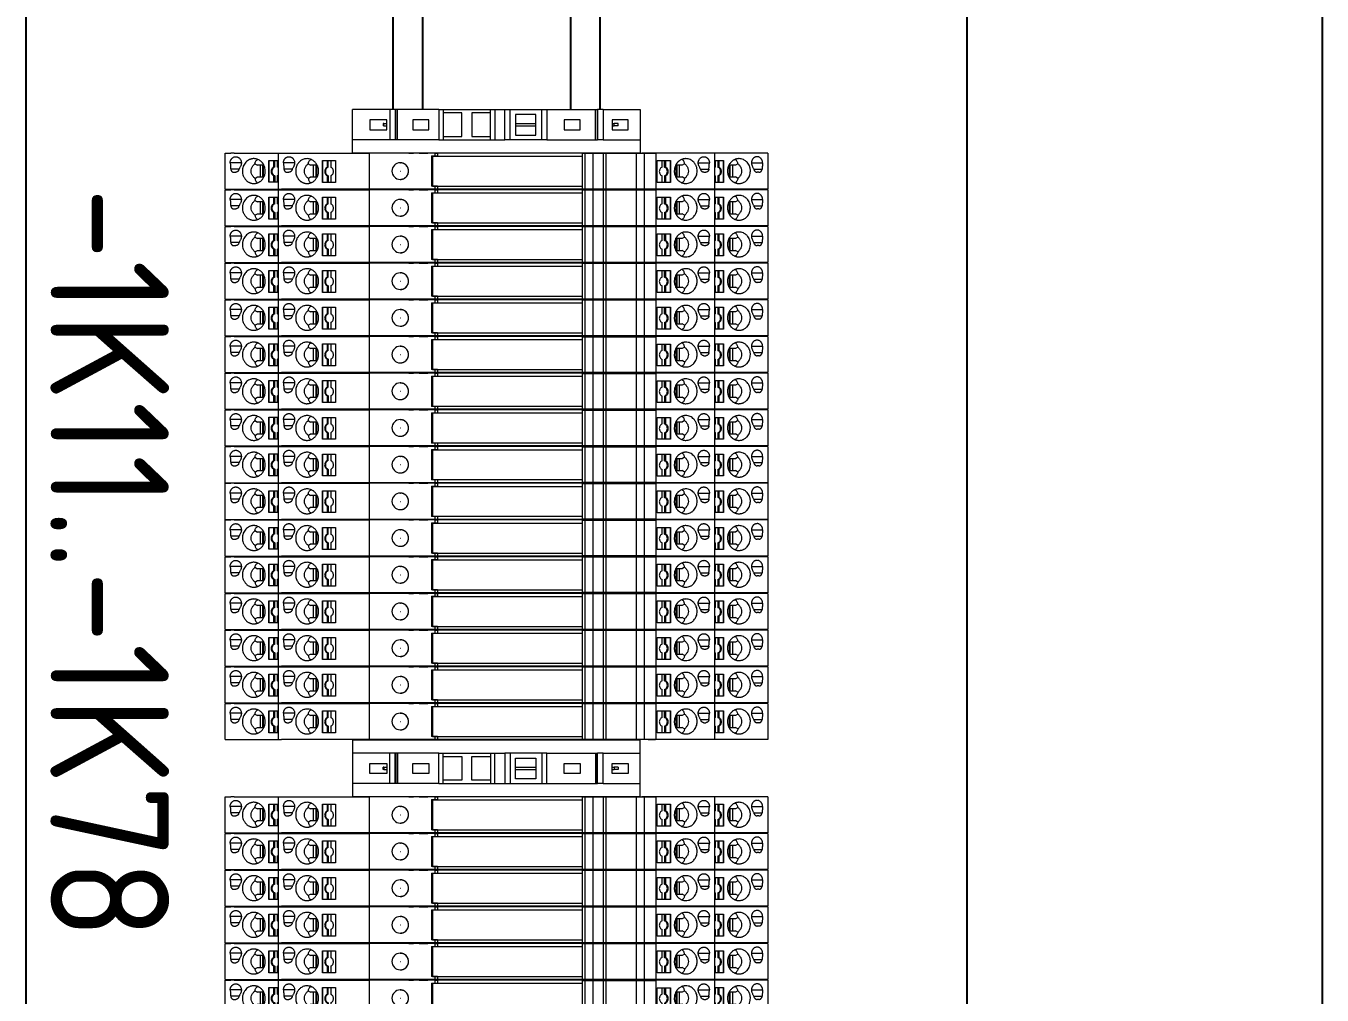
# Model space of a CAD drawing. Header units: millimetres. Extents: x 42356 to 50646, y 31507 to 39566.
# Drawn here: x 47933 to 48152, y 37216.3 to 37380 of the extents above; entities that cross this region are included whole.
import ezdxf
from ezdxf.enums import TextEntityAlignment as Align

# ---------------------------------------------------------------- set-up
doc = ezdxf.new("R2010")
doc.units = ezdxf.units.MM
doc.set_wipeout_variables(frame=1)
doc.layers.add('000-PI-Oprema', color=30, linetype='Continuous', lineweight=5)
doc.layers.add('SI-ORMAR-Oprema', color=30, linetype='Continuous', lineweight=5)
for name, color, linetype in [('000-PI-ORMAR', 2, 'Continuous'), ('000-PI_TEXT', 7, 'Continuous'), ('002-PI-Kabelska kanalica', 150, 'Continuous'), ('004-PI-DIN Šina', 3, 'Continuous')]:
    doc.layers.add(name, color=color, linetype=linetype)
doc.styles.add('PI0', font='isocpeur.ttf', dxfattribs={"width": 0.9})

# ---------------------------------------------------------------- blocks, each defined once
blk = doc.blocks.new('2000x800_montazna ploca')
at = {"layer": '000-PI-ORMAR'}
blk.add_line((-3634.67, 1646.19), (-3634.67, -243.81), dxfattribs=at)
blk = doc.blocks.new('*U134')
at = {"layer": '004-PI-DIN Šina'}
blk.add_lwpolyline([(650, -17.5), (650, 17.5), (0, 17.5), (0, -17.5)], close=True, dxfattribs=at)
for points in [[(0, 12.5), (650, 12.5)], [(0, -12.5), (650, -12.5)]]:
    blk.add_lwpolyline(points, dxfattribs=at)
blk = doc.blocks.new('*U133')
at = {"layer": '002-PI-Kabelska kanalica'}
for p, q in [((-20, -100), (-20, 552)), ((40, -100), (40, 552))]:
    blk.add_line(p, q, dxfattribs=at)
blk = doc.blocks.new('*U106')
blk.add_wipeout([(-24.3, -7.35), (24.3, -7.35), (24.3, 0), (-24.3, 0)])
at = {"layer": 'SI-ORMAR-Oprema'}
for p, q in [((-18.03, 0), (-24.3, 0)), ((-18.03, 0), (-18.03, -5.15)), ((-17.1, 0), (-18.03, 0)), ((-17.1, 0), (-17.1, -5.15)), ((-17, 0), (-17.1, 0)), ((-17, -5.15), (-17, 0)), ((-16.74, 0), (-17, 0)), ((-16.74, -5.15), (-16.74, 0)), ((-9.72, 0), (-16.74, 0)), ((-9.72, 0), (-9, 0)), ((-9.72, 0), (-9.72, -5.15)), ((-9, 0), (-9, -0.57)), ((-9, 0), (-1, 0)), ((-1, 0), (-0.28, 0)), ((-1, -0.57), (-1, 0)), ((-0.28, 0), (1.39, 0)), ((-0.28, 0), (-0.28, -5.15)), ((1.39, 0), (2.32, 0)), ((1.39, -5.15), (1.39, 0)), ((2.32, 0), (7.69, 0)), ((2.32, -5.15), (2.32, 0)), ((7.69, -5.15), (7.69, 0)), ((7.69, 0), (8.51, 0)), ((8.51, 0), (8.51, -5.15)), ((8.51, 0), (16.74, 0)), ((16.74, -5.15), (16.74, 0)), ((16.74, 0), (17, 0)), ((17, 0), (17, -5.15)), ((17, 0), (17.1, 0)), ((17.1, 0), (17.1, -5.15)), ((18.03, 0), (17.1, 0)), ((18.03, 0), (18.03, -5.15)), ((18.03, 0), (24.3, 0)), ((24.3, 0), (24.3, -7.35)), ((-24.3, -7.35), (-24.3, 0)), ((-21.4, -1.72), (-21.4, -3.42)), ((-18.5, -1.72), (-21.4, -1.72)), ((-18.5, -2.37), (-18.5, -1.72)), ((-14.15, -1.72), (-14.15, -3.42)), ((-11.45, -1.72), (-14.15, -1.72)), ((-11.45, -3.42), (-11.45, -1.72)), ((-9, -0.57), (-9, -4.57)), ((-5.85, -0.57), (-9, -0.57)), ((-5.85, -4.57), (-5.85, -0.57)), ((-4.15, -0.57), (-4.15, -4.57)), ((-1, -0.57), (-4.15, -0.57)), ((-1, -4.57), (-1, -0.57)), ((6.67, -0.82), (3.22, -0.82)), ((3.22, -0.82), (3.22, -2.37)), ((6.67, -2.37), (6.67, -0.82)), ((11.45, -1.72), (11.45, -3.42)), ((14.15, -1.72), (11.45, -1.72)), ((14.15, -3.42), (14.15, -1.72)), ((22.25, -1.72), (19.55, -1.72)), ((19.55, -1.72), (19.55, -2.37)), ((22.25, -3.42), (22.25, -1.72)), ((-21.4, -3.42), (-18.5, -3.42)), ((-19.01, -2.37), (-19.15, -2.37)), ((-19.15, -2.37), (-19.15, -2.77)), ((-19.01, -2.77), (-19.15, -2.77)), ((-19.01, -2.37), (-18.5, -2.37)), ((-19.01, -2.77), (-19.01, -2.37)), ((-19.01, -2.77), (-18.5, -2.77)), ((-18.5, -2.77), (-18.5, -2.37)), ((-18.5, -3.42), (-18.5, -2.77)), ((-14.15, -3.42), (-11.45, -3.42)), ((3.22, -2.37), (6.67, -2.37)), ((3.22, -2.37), (3.22, -2.77)), ((3.22, -2.77), (6.67, -2.77)), ((3.22, -2.77), (3.22, -4.32)), ((3.22, -4.32), (6.67, -4.32)), ((6.67, -2.77), (6.67, -2.37)), ((6.67, -4.32), (6.67, -2.77)), ((11.45, -3.42), (14.15, -3.42)), ((19.55, -2.37), (19.89, -2.37)), ((19.55, -2.37), (19.55, -2.77)), ((19.55, -2.77), (19.55, -3.42)), ((19.55, -2.77), (19.89, -2.77)), ((19.55, -3.42), (22.25, -3.42)), ((20.59, -2.37), (19.89, -2.37)), ((19.89, -2.77), (19.89, -2.37)), ((20.59, -2.77), (19.89, -2.77)), ((20.59, -2.77), (20.59, -2.37)), ((-18.03, -5.15), (-24.3, -5.15)), ((-17.1, -5.15), (-18.03, -5.15)), ((-17, -5.15), (-17.1, -5.15)), ((-16.74, -5.15), (-17, -5.15)), ((-9.72, -5.15), (-16.74, -5.15)), ((-9.72, -5.15), (-9, -5.15)), ((-9, -4.57), (-9, -5.15)), ((-9, -4.57), (-5.85, -4.57)), ((-9, -5.15), (-1, -5.15)), ((-4.15, -4.57), (-1, -4.57)), ((-1, -5.15), (-1, -4.57)), ((-1, -5.15), (-0.28, -5.15)), ((-0.28, -5.15), (1.39, -5.15)), ((2.32, -5.15), (1.39, -5.15)), ((7.69, -5.15), (2.32, -5.15)), ((8.51, -5.15), (7.69, -5.15)), ((8.51, -5.15), (16.74, -5.15)), ((16.74, -5.15), (17, -5.15)), ((17, -5.15), (17.1, -5.15)), ((18.03, -5.15), (17.1, -5.15)), ((18.03, -5.15), (24.3, -5.15)), ((24.3, -7.35), (-24.3, -7.35))]:
    blk.add_line(p, q, dxfattribs=at)
blk = doc.blocks.new('*U105')
blk.add_wipeout([(-24.3, 2.2), (24.3, 2.2), (24.3, -7.35), (-24.3, -7.35)])
at = {"layer": 'SI-ORMAR-Oprema'}
for p, q in [((-24.3, 2.2), (-24.3, -7.35)), ((24.3, 2.2), (-24.3, 2.2)), ((24.3, -7.35), (24.3, 2.2)), ((-18.03, 0), (-24.3, 0)), ((-21.4, -3.42), (-21.4, -1.72)), ((-21.4, -1.72), (-18.5, -1.72)), ((-18.5, -1.72), (-18.5, -2.38)), ((-18.03, -5.15), (-18.03, 0)), ((-17.1, 0), (-18.03, 0)), ((-17.1, -5.15), (-17.1, 0)), ((-17, 0), (-17.1, 0)), ((-17, 0), (-17, -5.15)), ((-16.74, 0), (-17, 0)), ((-16.74, 0), (-16.74, -5.15)), ((-9.72, 0), (-16.74, 0)), ((-14.15, -1.72), (-11.45, -1.72)), ((-14.15, -3.42), (-14.15, -1.72)), ((-11.45, -1.72), (-11.45, -3.42)), ((-9.72, 0), (-9, 0)), ((-9.72, -5.15), (-9.72, 0)), ((-9, -0.57), (-9, 0)), ((-9, 0), (-1, 0)), ((-9, -4.57), (-9, -0.57)), ((-9, -0.57), (-5.85, -0.57)), ((-5.85, -0.57), (-5.85, -4.57)), ((-4.15, -0.57), (-1, -0.57)), ((-4.15, -4.57), (-4.15, -0.57)), ((-1, 0), (-1, -0.57)), ((-1, 0), (-0.28, 0)), ((-1, -0.57), (-1, -4.57)), ((-0.28, 0), (1.39, 0)), ((-0.28, -5.15), (-0.28, 0)), ((2.32, 0), (1.39, 0)), ((1.39, 0), (1.39, -5.15)), ((7.69, 0), (2.32, 0)), ((2.32, 0), (2.32, -5.15)), ((3.22, -0.82), (6.67, -0.82)), ((3.22, -2.38), (3.22, -0.82)), ((6.67, -0.82), (6.67, -2.38)), ((7.69, 0), (7.69, -5.15)), ((8.51, 0), (7.69, 0)), ((8.51, -5.15), (8.51, 0)), ((8.51, 0), (16.74, 0)), ((11.45, -1.72), (14.15, -1.72)), ((11.45, -3.42), (11.45, -1.72)), ((14.15, -1.72), (14.15, -3.42)), ((16.74, 0), (16.74, -5.15)), ((16.74, 0), (17, 0)), ((17, -5.15), (17, 0)), ((17, 0), (17.1, 0)), ((18.03, 0), (17.1, 0)), ((17.1, -5.15), (17.1, 0)), ((18.03, 0), (24.3, 0)), ((18.03, -5.15), (18.03, 0)), ((19.55, -2.38), (19.55, -1.72)), ((19.55, -1.72), (22.25, -1.72)), ((22.25, -1.72), (22.25, -3.42)), ((-18.5, -3.42), (-21.4, -3.42)), ((-19.01, -2.38), (-19.15, -2.38)), ((-19.15, -2.78), (-19.15, -2.38)), ((-19.01, -2.78), (-19.15, -2.78)), ((-19.01, -2.38), (-19.01, -2.78)), ((-19.01, -2.38), (-18.5, -2.38)), ((-19.01, -2.78), (-18.5, -2.78)), ((-18.5, -2.38), (-18.5, -2.78)), ((-18.5, -2.78), (-18.5, -3.42)), ((-11.45, -3.42), (-14.15, -3.42)), ((3.22, -2.38), (6.67, -2.38)), ((3.22, -2.78), (3.22, -2.38)), ((3.22, -2.78), (6.67, -2.78)), ((3.22, -4.32), (3.22, -2.78)), ((6.67, -4.32), (3.22, -4.32)), ((6.67, -2.38), (6.67, -2.78)), ((6.67, -2.78), (6.67, -4.32)), ((14.15, -3.42), (11.45, -3.42)), ((19.55, -2.78), (19.55, -2.38)), ((19.55, -2.38), (19.89, -2.38)), ((19.55, -2.78), (19.89, -2.78)), ((19.55, -3.42), (19.55, -2.78)), ((22.25, -3.42), (19.55, -3.42)), ((19.89, -2.38), (19.89, -2.78)), ((20.59, -2.38), (19.89, -2.38)), ((20.59, -2.78), (19.89, -2.78)), ((20.59, -2.38), (20.59, -2.78)), ((-18.03, -5.15), (-24.3, -5.15)), ((-17.1, -5.15), (-18.03, -5.15)), ((-17, -5.15), (-17.1, -5.15)), ((-16.74, -5.15), (-17, -5.15)), ((-9.72, -5.15), (-16.74, -5.15)), ((-9.72, -5.15), (-9, -5.15)), ((-5.85, -4.57), (-9, -4.57)), ((-9, -5.15), (-9, -4.57)), ((-9, -5.15), (-1, -5.15)), ((-1, -4.57), (-4.15, -4.57)), ((-1, -4.57), (-1, -5.15)), ((-1, -5.15), (-0.28, -5.15)), ((-0.28, -5.15), (1.39, -5.15)), ((1.39, -5.15), (2.32, -5.15)), ((2.32, -5.15), (7.69, -5.15)), ((7.69, -5.15), (8.51, -5.15)), ((8.51, -5.15), (16.74, -5.15)), ((16.74, -5.15), (17, -5.15)), ((17, -5.15), (17.1, -5.15)), ((18.03, -5.15), (17.1, -5.15)), ((18.03, -5.15), (24.3, -5.15)), ((24.3, -7.35), (-24.3, -7.35))]:
    blk.add_line(p, q, dxfattribs=at)
blk = doc.blocks.new('*U121')
blk.add_wipeout([(48484.51, 37626.78), (48576.22, 37626.78), (48576.22, 37620.68), (48484.51, 37620.68)]).dxf.layer = '000-PI-Oprema'
at = {"layer": '000-PI-Oprema'}
for p, q in [((48484.51, 37620.68), (48484.51, 37626.78)), ((48484.51, 37626.78), (48484.97, 37626.78)), ((48484.97, 37626.78), (48485.49, 37626.78)), ((48486.08, 37626.78), (48485.49, 37626.78)), ((48486.08, 37626.78), (48488.95, 37626.78)), ((48488.95, 37626.78), (48493.51, 37626.78)), ((48493.51, 37626.78), (48493.51, 37620.68)), ((48493.51, 37626.78), (48508.89, 37626.78)), ((48508.89, 37626.78), (48508.89, 37620.68)), ((48515.58, 37626.78), (48508.89, 37626.78)), ((48515.58, 37626.78), (48516.38, 37626.78)), ((48517.29, 37626.78), (48516.38, 37626.78)), ((48517.29, 37626.78), (48518.79, 37626.78)), ((48518.83, 37626.78), (48518.79, 37626.78)), ((48520.03, 37626.78), (48518.83, 37626.78)), ((48520.03, 37626.78), (48520.39, 37626.78)), ((48546.69, 37626.78), (48520.39, 37626.78)), ((48520.39, 37626.78), (48520.39, 37626.28)), ((48544.89, 37620.7), (48544.89, 37626.75)), ((48544.89, 37626.75), (48545.37, 37626.75)), ((48545.37, 37620.7), (48545.37, 37626.75)), ((48545.37, 37626.75), (48546.69, 37626.75)), ((48546.69, 37626.75), (48546.69, 37626.78)), ((48546.69, 37626.78), (48548.73, 37626.78)), ((48546.69, 37626.75), (48546.74, 37626.75)), ((48546.74, 37620.7), (48546.74, 37626.75)), ((48546.74, 37626.75), (48548.44, 37626.75)), ((48548.44, 37620.7), (48548.44, 37626.75)), ((48548.44, 37626.75), (48548.73, 37626.75)), ((48548.73, 37626.78), (48554.95, 37626.78)), ((48548.73, 37626.75), (48548.73, 37626.78)), ((48548.73, 37626.75), (48548.91, 37626.75)), ((48548.91, 37620.7), (48548.91, 37626.75)), ((48548.91, 37626.75), (48554.06, 37626.75)), ((48554.06, 37620.7), (48554.06, 37626.75)), ((48554.06, 37626.75), (48554.95, 37626.75)), ((48555.98, 37626.78), (48554.95, 37626.78)), ((48554.95, 37626.78), (48554.95, 37626.75)), ((48554.95, 37626.75), (48555.4, 37626.75)), ((48555.4, 37620.7), (48555.4, 37626.75)), ((48555.4, 37626.75), (48555.98, 37626.75)), ((48557.25, 37626.78), (48555.98, 37626.78)), ((48555.98, 37626.78), (48555.98, 37626.75)), ((48555.98, 37626.75), (48557.25, 37626.75)), ((48565.73, 37626.78), (48557.25, 37626.78)), ((48557.25, 37626.78), (48557.25, 37626.75)), ((48557.25, 37626.75), (48557.34, 37626.75)), ((48557.34, 37620.7), (48557.34, 37626.75)), ((48567.23, 37626.78), (48565.73, 37626.78)), ((48567.23, 37626.78), (48567.23, 37620.68)), ((48576.22, 37626.78), (48567.23, 37626.78)), ((48576.22, 37626.78), (48576.22, 37620.68)), ((48487.27, 37625.13), (48485.38, 37625.13)), ((48489.57, 37624.98), (48489.97, 37624.73)), ((48490.48, 37624.73), (48489.97, 37624.73)), ((48490.9, 37624.73), (48490.48, 37624.73)), ((48490.48, 37622.73), (48490.48, 37624.73)), ((48490.9, 37622.73), (48490.9, 37624.73)), ((48491.01, 37624.73), (48490.9, 37624.73)), ((48491.08, 37624.73), (48491.01, 37624.73)), ((48491.01, 37622.73), (48491.01, 37624.73)), ((48491.94, 37621.83), (48491.94, 37625.53)), ((48491.94, 37625.53), (48491.96, 37625.53)), ((48491.96, 37621.83), (48491.96, 37625.53)), ((48491.96, 37625.53), (48492.77, 37625.53)), ((48492.77, 37624.42), (48492.77, 37625.53)), ((48492.77, 37625.53), (48492.9, 37625.53)), ((48492.9, 37624.42), (48492.77, 37624.42)), ((48492.9, 37624.42), (48492.9, 37625.53)), ((48492.9, 37625.53), (48493.33, 37625.53)), ((48493.33, 37625.53), (48493.51, 37625.53)), ((48493.33, 37625.53), (48493.33, 37624.42)), ((48496.27, 37625.13), (48494.38, 37625.13)), ((48498.57, 37624.98), (48498.96, 37624.73)), ((48499.48, 37624.73), (48498.96, 37624.73)), ((48499.9, 37624.73), (48499.48, 37624.73)), ((48499.48, 37622.73), (48499.48, 37624.73)), ((48499.9, 37622.73), (48499.9, 37624.73)), ((48500.01, 37624.73), (48499.9, 37624.73)), ((48500.01, 37622.73), (48500.01, 37624.73)), ((48500.08, 37624.73), (48500.01, 37624.73)), ((48500.97, 37625.52), (48501.01, 37625.52)), ((48501.01, 37621.82), (48501.01, 37625.52)), ((48501.01, 37625.52), (48501.81, 37625.52)), ((48501.81, 37624.41), (48501.81, 37625.52)), ((48501.81, 37625.52), (48501.95, 37625.52)), ((48501.95, 37624.41), (48501.81, 37624.41)), ((48501.95, 37624.41), (48501.95, 37625.52)), ((48501.95, 37625.52), (48502.37, 37625.52)), ((48502.37, 37625.52), (48503.19, 37625.52)), ((48502.37, 37625.52), (48502.37, 37624.41)), ((48514.11, 37625.13), (48514.15, 37625.13)), ((48519.39, 37626.28), (48519.39, 37621.18)), ((48519.39, 37626.28), (48520.03, 37626.28)), ((48519.54, 37626.2), (48519.54, 37621.2)), ((48544.89, 37626.2), (48519.54, 37626.2)), ((48520.03, 37626.28), (48520.39, 37626.28)), ((48557.54, 37625.51), (48558.36, 37625.51)), ((48558.36, 37624.4), (48558.36, 37625.51)), ((48558.36, 37625.51), (48558.78, 37625.51)), ((48558.78, 37624.4), (48558.78, 37625.51)), ((48558.78, 37625.51), (48558.92, 37625.51)), ((48558.78, 37624.4), (48558.92, 37624.4)), ((48558.92, 37625.51), (48558.92, 37624.4)), ((48558.92, 37625.51), (48559.72, 37625.51)), ((48559.72, 37625.51), (48559.72, 37621.81)), ((48559.72, 37625.51), (48559.76, 37625.51)), ((48560.73, 37624.73), (48560.65, 37624.73)), ((48560.83, 37624.73), (48560.73, 37624.73)), ((48560.73, 37622.73), (48560.73, 37624.73)), ((48561.25, 37624.73), (48560.83, 37624.73)), ((48560.83, 37624.73), (48560.83, 37622.73)), ((48561.77, 37624.73), (48561.25, 37624.73)), ((48561.25, 37624.73), (48561.25, 37622.73)), ((48562.16, 37624.98), (48561.77, 37624.73)), ((48564.46, 37625.13), (48566.35, 37625.13)), ((48567.23, 37625.52), (48567.36, 37625.52)), ((48567.36, 37624.41), (48567.36, 37625.52)), ((48567.36, 37625.52), (48567.79, 37625.52)), ((48567.79, 37625.52), (48567.79, 37624.41)), ((48567.79, 37625.52), (48567.92, 37625.52)), ((48567.79, 37624.41), (48567.92, 37624.41)), ((48567.92, 37625.52), (48567.92, 37624.41)), ((48567.92, 37625.52), (48568.73, 37625.52)), ((48568.73, 37625.52), (48568.74, 37625.52)), ((48568.73, 37625.52), (48568.73, 37621.82)), ((48569.72, 37624.73), (48569.65, 37624.73)), ((48569.83, 37624.73), (48569.72, 37624.73)), ((48569.72, 37622.73), (48569.72, 37624.73)), ((48570.25, 37624.73), (48569.83, 37624.73)), ((48569.83, 37624.73), (48569.83, 37622.73)), ((48570.77, 37624.73), (48570.25, 37624.73)), ((48570.25, 37624.73), (48570.25, 37622.73)), ((48571.16, 37624.98), (48570.77, 37624.73)), ((48573.46, 37625.13), (48575.35, 37625.13)), ((48486.9, 37624.07), (48485.47, 37624.07)), ((48489.57, 37622.47), (48489.97, 37622.73)), ((48489.97, 37622.73), (48490.48, 37622.73)), ((48490.48, 37622.73), (48490.9, 37622.73)), ((48490.9, 37622.73), (48491.01, 37622.73)), ((48491.01, 37622.73), (48491.08, 37622.73)), ((48492.77, 37621.83), (48492.77, 37622.94)), ((48492.9, 37622.94), (48492.77, 37622.94)), ((48492.9, 37622.94), (48492.9, 37621.83)), ((48493.33, 37622.94), (48493.33, 37621.83)), ((48495.9, 37624.07), (48494.47, 37624.07)), ((48498.57, 37622.47), (48498.96, 37622.73)), ((48498.96, 37622.73), (48499.48, 37622.73)), ((48499.48, 37622.73), (48499.9, 37622.73)), ((48499.9, 37622.73), (48500.01, 37622.73)), ((48500.01, 37622.73), (48500.08, 37622.73)), ((48501.81, 37621.82), (48501.81, 37622.93)), ((48501.95, 37622.93), (48501.81, 37622.93)), ((48501.95, 37622.93), (48501.95, 37621.82)), ((48502.37, 37622.93), (48502.37, 37621.82)), ((48514.11, 37623.73), (48514.15, 37623.73)), ((48514.11, 37622.33), (48514.15, 37622.33)), ((48558.36, 37621.81), (48558.36, 37622.92)), ((48558.78, 37622.92), (48558.92, 37622.92)), ((48558.78, 37622.92), (48558.78, 37621.81)), ((48558.92, 37622.92), (48558.92, 37621.81)), ((48560.65, 37622.73), (48560.73, 37622.73)), ((48560.73, 37622.73), (48560.83, 37622.73)), ((48560.83, 37622.73), (48561.25, 37622.73)), ((48561.25, 37622.73), (48561.77, 37622.73)), ((48562.16, 37622.47), (48561.77, 37622.73)), ((48564.84, 37624.07), (48566.26, 37624.07)), ((48567.36, 37621.82), (48567.36, 37622.92)), ((48567.79, 37622.92), (48567.92, 37622.92)), ((48567.79, 37622.92), (48567.79, 37621.82)), ((48567.92, 37622.92), (48567.92, 37621.82)), ((48569.65, 37622.73), (48569.72, 37622.73)), ((48569.72, 37622.73), (48569.83, 37622.73)), ((48569.83, 37622.73), (48570.25, 37622.73)), ((48570.25, 37622.73), (48570.77, 37622.73)), ((48571.16, 37622.47), (48570.77, 37622.73)), ((48573.83, 37624.07), (48575.26, 37624.07)), ((48484.51, 37620.68), (48484.98, 37620.68)), ((48484.98, 37620.68), (48493.51, 37620.68)), ((48491.96, 37621.83), (48491.94, 37621.83)), ((48492.77, 37621.83), (48491.96, 37621.83)), ((48492.9, 37621.83), (48492.77, 37621.83)), ((48493.33, 37621.83), (48492.9, 37621.83)), ((48493.51, 37621.83), (48493.33, 37621.83)), ((48493.51, 37620.68), (48494.03, 37620.68)), ((48508.89, 37620.68), (48494.03, 37620.68)), ((48501.01, 37621.82), (48500.97, 37621.82)), ((48501.81, 37621.82), (48501.01, 37621.82)), ((48501.95, 37621.82), (48501.81, 37621.82)), ((48502.37, 37621.82), (48501.95, 37621.82)), ((48503.19, 37621.82), (48502.37, 37621.82)), ((48515.58, 37620.68), (48508.89, 37620.68)), ((48516.38, 37620.68), (48515.58, 37620.68)), ((48517.29, 37620.68), (48516.38, 37620.68)), ((48518.83, 37620.68), (48517.29, 37620.68)), ((48520.03, 37620.68), (48518.83, 37620.68)), ((48520.03, 37621.18), (48519.39, 37621.18)), ((48519.54, 37621.2), (48544.89, 37621.2)), ((48520.39, 37621.18), (48520.03, 37621.18)), ((48520.39, 37620.68), (48520.03, 37620.68)), ((48520.39, 37621.18), (48520.39, 37620.68)), ((48546.69, 37620.68), (48520.39, 37620.68)), ((48545.37, 37620.7), (48544.89, 37620.7)), ((48546.69, 37620.7), (48545.37, 37620.7)), ((48546.69, 37620.7), (48546.69, 37620.68)), ((48546.74, 37620.7), (48546.69, 37620.7)), ((48548.73, 37620.68), (48546.69, 37620.68)), ((48548.44, 37620.7), (48546.74, 37620.7)), ((48548.73, 37620.7), (48548.44, 37620.7)), ((48548.91, 37620.7), (48548.73, 37620.7)), ((48548.73, 37620.68), (48548.73, 37620.7)), ((48554.95, 37620.68), (48548.73, 37620.68)), ((48554.06, 37620.7), (48548.91, 37620.7)), ((48554.95, 37620.7), (48554.06, 37620.7)), ((48555.4, 37620.7), (48554.95, 37620.7)), ((48554.95, 37620.7), (48554.95, 37620.68)), ((48555.98, 37620.68), (48554.95, 37620.68)), ((48555.98, 37620.7), (48555.4, 37620.7)), ((48555.98, 37620.7), (48555.98, 37620.68)), ((48557.25, 37620.7), (48555.98, 37620.7)), ((48555.98, 37620.68), (48557.25, 37620.68)), ((48557.25, 37620.7), (48557.25, 37620.68)), ((48557.34, 37620.7), (48557.25, 37620.7)), ((48565.73, 37620.68), (48557.25, 37620.68)), ((48558.36, 37621.81), (48557.54, 37621.81)), ((48558.78, 37621.81), (48558.36, 37621.81)), ((48558.92, 37621.81), (48558.78, 37621.81)), ((48559.72, 37621.81), (48558.92, 37621.81)), ((48559.76, 37621.81), (48559.72, 37621.81)), ((48566.88, 37620.68), (48565.73, 37620.68)), ((48567.23, 37620.68), (48566.88, 37620.68)), ((48567.36, 37621.82), (48567.23, 37621.82)), ((48575.7, 37620.68), (48567.23, 37620.68)), ((48567.79, 37621.82), (48567.36, 37621.82)), ((48567.92, 37621.82), (48567.79, 37621.82)), ((48568.73, 37621.82), (48567.92, 37621.82)), ((48568.74, 37621.82), (48568.73, 37621.82)), ((48576.22, 37620.68), (48575.7, 37620.68))]:
    blk.add_line(p, q, dxfattribs=at)
blk.add_arc((48514.11, 37623.73), 1.4, 90, 270, dxfattribs=at)
for points in [[(48520.03, 37626.28), (48520.03, 37626.4), (48520.03, 37626.53), (48520.03, 37626.65), (48520.03, 37626.78)], [(48485.38, 37625.13), (48485.4, 37625.33), (48485.46, 37625.53), (48485.5, 37625.62), (48485.55, 37625.71), (48485.6, 37625.78), (48485.67, 37625.86), (48485.73, 37625.93), (48485.81, 37625.99), (48485.89, 37626.04), (48485.97, 37626.08), (48486.14, 37626.14), (48486.33, 37626.16)], [(48485.38, 37625.13), (48485.41, 37624.87), (48485.43, 37624.6), (48485.45, 37624.34), (48485.47, 37624.07)], [(48486.33, 37626.16), (48486.39, 37626.16), (48486.45, 37626.15), (48486.52, 37626.14), (48486.58, 37626.12), (48486.68, 37626.08), (48486.81, 37626.01), (48486.91, 37625.94), (48486.99, 37625.86), (48487.07, 37625.76), (48487.14, 37625.66), (48487.23, 37625.42), (48487.27, 37625.17), (48487.27, 37625.03), (48487.25, 37624.89), (48487.22, 37624.75), (48487.16, 37624.62)], [(48487.16, 37624.62), (48487.07, 37624.43), (48486.98, 37624.24), (48486.89, 37624.05), (48486.8, 37623.86)], [(48489.38, 37625.83), (48489.17, 37625.82), (48489, 37625.79), (48488.83, 37625.74), (48488.64, 37625.67), (48488.31, 37625.48), (48488.02, 37625.21), (48487.78, 37624.9), (48487.6, 37624.53), (48487.53, 37624.32), (48487.49, 37624.14), (48487.46, 37623.95), (48487.45, 37623.73)], [(48489.57, 37622.47), (48489.22, 37622.86), (48489.01, 37623.28), (48488.93, 37623.73), (48489.01, 37624.17), (48489.22, 37624.6), (48489.57, 37624.98)], [(48489.38, 37621.63), (48489.52, 37621.63), (48489.66, 37621.65), (48489.8, 37621.68), (48489.94, 37621.72), (48490.08, 37621.77), (48490.21, 37621.83), (48490.34, 37621.91), (48490.46, 37621.98), (48490.82, 37622.32), (48491.09, 37622.74), (48491.14, 37622.86), (48491.19, 37622.97), (48491.23, 37623.09), (48491.26, 37623.22), (48491.31, 37623.47), (48491.32, 37623.73), (48491.26, 37624.23), (48491.09, 37624.71), (48491.03, 37624.83), (48490.97, 37624.93), (48490.9, 37625.03), (48490.82, 37625.13), (48490.65, 37625.31), (48490.46, 37625.47), (48490.21, 37625.62), (48489.94, 37625.74), (48489.79, 37625.78), (48489.66, 37625.8), (48489.53, 37625.82), (48489.38, 37625.83)], [(48489.57, 37624.98), (48489.62, 37625.21), (48489.72, 37625.41), (48489.86, 37625.57), (48490.05, 37625.7)], [(48492.77, 37624.42), (48492.57, 37624.3), (48492.42, 37624.12), (48492.33, 37623.91), (48492.3, 37623.68), (48492.33, 37623.44), (48492.42, 37623.23), (48492.57, 37623.06), (48492.77, 37622.94)], [(48492.9, 37624.42), (48492.71, 37624.3), (48492.56, 37624.12), (48492.47, 37623.91), (48492.43, 37623.68), (48492.47, 37623.44), (48492.56, 37623.23), (48492.71, 37623.06), (48492.9, 37622.94)], [(48493.51, 37624.31), (48493.42, 37624.37), (48493.33, 37624.42)], [(48494.38, 37625.13), (48494.4, 37625.33), (48494.46, 37625.53), (48494.5, 37625.63), (48494.54, 37625.71), (48494.6, 37625.79), (48494.66, 37625.86), (48494.73, 37625.94), (48494.8, 37625.99), (48494.89, 37626.05), (48494.96, 37626.08), (48495.05, 37626.12), (48495.14, 37626.14), (48495.23, 37626.16), (48495.32, 37626.16)], [(48494.38, 37625.13), (48494.4, 37624.87), (48494.42, 37624.6), (48494.45, 37624.34), (48494.47, 37624.07)], [(48495.32, 37626.16), (48495.45, 37626.15), (48495.57, 37626.12), (48495.63, 37626.1), (48495.69, 37626.08), (48495.75, 37626.05), (48495.81, 37626.01), (48495.86, 37625.98), (48495.9, 37625.94), (48495.94, 37625.9), (48495.99, 37625.86), (48496.07, 37625.76), (48496.13, 37625.65), (48496.23, 37625.42), (48496.27, 37625.17), (48496.27, 37625.03), (48496.25, 37624.89), (48496.23, 37624.82), (48496.21, 37624.75), (48496.19, 37624.69), (48496.16, 37624.62)], [(48496.16, 37624.62), (48496.07, 37624.43), (48495.98, 37624.24), (48495.88, 37624.05), (48495.79, 37623.86)], [(48498.37, 37625.83), (48498.09, 37625.8), (48497.81, 37625.74), (48497.54, 37625.62), (48497.29, 37625.47), (48497.11, 37625.31), (48496.94, 37625.13), (48496.79, 37624.93), (48496.67, 37624.71), (48496.62, 37624.59), (48496.57, 37624.48), (48496.53, 37624.35), (48496.5, 37624.23), (48496.48, 37624.12), (48496.46, 37623.98), (48496.45, 37623.86), (48496.45, 37623.73), (48496.45, 37623.61), (48496.46, 37623.47), (48496.48, 37623.35), (48496.5, 37623.22), (48496.53, 37623.11), (48496.57, 37622.98), (48496.62, 37622.86), (48496.67, 37622.75), (48496.94, 37622.33), (48497.29, 37621.99), (48497.41, 37621.91), (48497.54, 37621.83), (48497.66, 37621.78), (48497.8, 37621.72), (48497.95, 37621.68), (48498.08, 37621.65), (48498.24, 37621.63), (48498.37, 37621.63)], [(48498.57, 37622.47), (48498.22, 37622.86), (48498, 37623.28), (48497.93, 37623.73), (48498, 37624.17), (48498.22, 37624.6), (48498.57, 37624.98)], [(48500.32, 37623.73), (48500.31, 37623.92), (48500.28, 37624.14), (48500.23, 37624.34), (48500.17, 37624.53), (48500.09, 37624.7), (48499.99, 37624.9), (48499.86, 37625.08), (48499.74, 37625.21), (48499.59, 37625.36), (48499.45, 37625.48), (48499.3, 37625.57), (48499.11, 37625.67), (48498.75, 37625.79), (48498.37, 37625.83)], [(48498.57, 37624.98), (48498.62, 37625.21), (48498.72, 37625.41), (48498.86, 37625.57), (48499.04, 37625.7)], [(48500.97, 37621.82), (48500.97, 37622.74), (48500.97, 37623.67), (48500.97, 37624.59), (48500.97, 37625.52)], [(48501.81, 37624.41), (48501.62, 37624.29), (48501.47, 37624.12), (48501.37, 37623.9), (48501.34, 37623.67), (48501.37, 37623.43), (48501.47, 37623.22), (48501.62, 37623.05), (48501.81, 37622.93)], [(48501.95, 37624.41), (48501.75, 37624.29), (48501.6, 37624.12), (48501.51, 37623.9), (48501.48, 37623.67), (48501.51, 37623.43), (48501.6, 37623.22), (48501.75, 37623.05), (48501.95, 37622.93)], [(48502.37, 37622.93), (48502.56, 37623.05), (48502.71, 37623.22), (48502.81, 37623.43), (48502.84, 37623.67), (48502.81, 37623.9), (48502.71, 37624.12), (48502.56, 37624.29), (48502.37, 37624.41)], [(48503.19, 37625.52), (48503.19, 37624.59), (48503.19, 37623.67), (48503.19, 37622.74), (48503.19, 37621.82)], [(48514.11, 37622.33), (48514.47, 37622.38), (48514.81, 37622.51), (48515.09, 37622.74), (48515.32, 37623.03), (48515.46, 37623.36), (48515.5, 37623.73), (48515.46, 37624.09), (48515.32, 37624.43), (48515.09, 37624.72), (48514.81, 37624.94), (48514.47, 37625.08), (48514.11, 37625.13)], [(48514.15, 37622.33), (48514.25, 37622.33), (48514.36, 37622.34), (48514.46, 37622.36), (48514.56, 37622.39), (48514.65, 37622.42), (48514.75, 37622.47), (48514.83, 37622.51), (48514.93, 37622.57), (48515.18, 37622.8), (48515.36, 37623.08), (48515.43, 37623.23), (48515.48, 37623.39), (48515.51, 37623.54), (48515.52, 37623.73), (48515.51, 37623.88), (48515.48, 37624.06), (48515.43, 37624.22), (48515.36, 37624.38), (48515.18, 37624.66), (48514.93, 37624.88), (48514.84, 37624.94), (48514.75, 37624.99), (48514.66, 37625.03), (48514.56, 37625.06), (48514.46, 37625.09), (48514.36, 37625.11), (48514.25, 37625.12), (48514.15, 37625.13)], [(48557.54, 37621.81), (48557.54, 37622.73), (48557.54, 37623.66), (48557.54, 37624.58), (48557.54, 37625.51)], [(48558.36, 37624.4), (48558.17, 37624.28), (48558.02, 37624.11), (48557.92, 37623.89), (48557.89, 37623.66), (48557.92, 37623.43), (48558.02, 37623.21), (48558.17, 37623.04), (48558.36, 37622.92)], [(48558.78, 37622.92), (48558.98, 37623.04), (48559.13, 37623.21), (48559.22, 37623.43), (48559.25, 37623.66), (48559.22, 37623.89), (48559.13, 37624.11), (48558.98, 37624.28), (48558.78, 37624.4)], [(48558.92, 37622.92), (48559.11, 37623.04), (48559.26, 37623.21), (48559.36, 37623.43), (48559.39, 37623.66), (48559.36, 37623.89), (48559.26, 37624.11), (48559.11, 37624.28), (48558.92, 37624.4)], [(48559.76, 37625.51), (48559.76, 37624.58), (48559.76, 37623.66), (48559.76, 37622.73), (48559.76, 37621.81)], [(48562.36, 37625.83), (48562.23, 37625.82), (48562.08, 37625.8), (48561.94, 37625.78), (48561.8, 37625.74), (48561.53, 37625.62), (48561.28, 37625.47), (48561.18, 37625.4), (48561.09, 37625.32), (48561, 37625.22), (48560.92, 37625.13), (48560.84, 37625.04), (48560.77, 37624.93), (48560.71, 37624.83), (48560.65, 37624.71), (48560.48, 37624.24), (48560.42, 37623.73), (48560.42, 37623.61), (48560.43, 37623.47), (48560.45, 37623.35), (48560.48, 37623.22), (48560.55, 37622.98), (48560.65, 37622.74), (48560.71, 37622.63), (48560.77, 37622.52), (48560.84, 37622.42), (48560.92, 37622.32), (48561, 37622.23), (48561.09, 37622.14), (48561.18, 37622.06), (48561.28, 37621.99), (48561.53, 37621.83), (48561.8, 37621.72), (48561.93, 37621.68), (48562.08, 37621.65), (48562.23, 37621.63), (48562.36, 37621.63)], [(48562.16, 37624.98), (48562.11, 37625.21), (48562.02, 37625.41), (48561.87, 37625.57), (48561.69, 37625.7)], [(48562.16, 37624.98), (48562.51, 37624.6), (48562.73, 37624.17), (48562.8, 37623.73), (48562.73, 37623.28), (48562.51, 37622.86), (48562.16, 37622.47)], [(48564.29, 37623.73), (48564.25, 37624.14), (48564.14, 37624.53), (48564.06, 37624.72), (48563.96, 37624.9), (48563.84, 37625.08), (48563.72, 37625.21), (48563.43, 37625.48), (48563.1, 37625.67), (48562.74, 37625.79), (48562.36, 37625.83)], [(48564.57, 37624.62), (48564.53, 37624.74), (48564.49, 37624.89), (48564.48, 37624.96), (48564.47, 37625.03), (48564.46, 37625.1), (48564.47, 37625.17), (48564.48, 37625.3), (48564.51, 37625.42), (48564.55, 37625.54), (48564.6, 37625.65), (48564.67, 37625.77), (48564.74, 37625.86), (48564.83, 37625.94), (48564.93, 37626.01), (48565.04, 37626.08), (48565.16, 37626.12), (48565.23, 37626.14), (48565.29, 37626.15), (48565.35, 37626.16), (48565.41, 37626.16)], [(48564.94, 37623.86), (48564.85, 37624.05), (48564.76, 37624.24), (48564.67, 37624.43), (48564.57, 37624.62)], [(48565.41, 37626.16), (48565.5, 37626.16), (48565.59, 37626.14), (48565.68, 37626.12), (48565.77, 37626.08), (48565.86, 37626.04), (48565.93, 37625.99), (48566, 37625.93), (48566.07, 37625.86), (48566.13, 37625.79), (48566.19, 37625.71), (48566.23, 37625.63), (48566.28, 37625.53), (48566.31, 37625.44), (48566.33, 37625.33), (48566.35, 37625.24), (48566.35, 37625.13)], [(48566.26, 37624.07), (48566.29, 37624.34), (48566.31, 37624.6), (48566.33, 37624.87), (48566.35, 37625.13)], [(48567.36, 37624.41), (48567.29, 37624.37), (48567.23, 37624.33)], [(48567.79, 37622.92), (48567.98, 37623.04), (48568.13, 37623.22), (48568.22, 37623.43), (48568.25, 37623.67), (48568.22, 37623.9), (48568.13, 37624.11), (48567.98, 37624.29), (48567.79, 37624.41)], [(48567.92, 37622.92), (48568.11, 37623.04), (48568.26, 37623.22), (48568.36, 37623.43), (48568.39, 37623.67), (48568.36, 37623.9), (48568.26, 37624.11), (48568.11, 37624.29), (48567.92, 37624.41)], [(48568.74, 37621.82), (48568.74, 37622.74), (48568.74, 37623.67), (48568.74, 37624.59), (48568.74, 37625.52)], [(48571.36, 37625.83), (48571.22, 37625.82), (48571.07, 37625.8), (48570.94, 37625.78), (48570.79, 37625.74), (48570.67, 37625.69), (48570.53, 37625.62), (48570.39, 37625.55), (48570.28, 37625.47), (48569.92, 37625.13), (48569.64, 37624.71), (48569.59, 37624.6), (48569.54, 37624.48), (48569.5, 37624.37), (48569.47, 37624.24), (48569.44, 37624.1), (48569.43, 37623.98), (48569.42, 37623.85), (48569.41, 37623.73), (48569.43, 37623.47), (48569.47, 37623.22), (48569.5, 37623.1), (48569.54, 37622.98), (48569.59, 37622.85), (48569.64, 37622.74), (48569.7, 37622.64), (48569.77, 37622.52), (48569.84, 37622.42), (48569.91, 37622.32), (48570, 37622.23), (48570.08, 37622.14), (48570.18, 37622.06), (48570.27, 37621.99), (48570.39, 37621.91), (48570.52, 37621.83), (48570.65, 37621.77), (48570.79, 37621.72), (48570.93, 37621.68), (48571.07, 37621.65), (48571.22, 37621.63), (48571.36, 37621.63)], [(48571.16, 37624.98), (48571.11, 37625.21), (48571.01, 37625.41), (48570.87, 37625.57), (48570.68, 37625.7)], [(48571.16, 37624.98), (48571.51, 37624.6), (48571.73, 37624.17), (48571.8, 37623.73), (48571.73, 37623.28), (48571.51, 37622.86), (48571.16, 37622.47)], [(48573.28, 37623.73), (48573.27, 37623.93), (48573.24, 37624.14), (48573.19, 37624.36), (48573.13, 37624.53), (48572.96, 37624.9), (48572.72, 37625.21), (48572.59, 37625.34), (48572.43, 37625.48), (48572.25, 37625.59), (48572.09, 37625.67), (48571.73, 37625.79), (48571.36, 37625.83)], [(48573.76, 37625.88), (48573.71, 37625.82), (48573.66, 37625.75), (48573.61, 37625.69), (48573.57, 37625.61), (48573.54, 37625.54), (48573.51, 37625.45), (48573.49, 37625.37), (48573.47, 37625.28), (48573.46, 37625.11), (48573.47, 37624.94), (48573.49, 37624.86), (48573.51, 37624.78), (48573.54, 37624.7), (48573.57, 37624.62)], [(48573.57, 37624.62), (48573.66, 37624.43), (48573.75, 37624.24), (48573.84, 37624.05), (48573.93, 37623.86)], [(48574.41, 37626.16), (48574.23, 37626.14), (48574.06, 37626.09), (48573.98, 37626.05), (48573.9, 37626), (48573.82, 37625.94), (48573.76, 37625.88)], [(48575.35, 37625.13), (48575.34, 37625.23), (48575.33, 37625.33), (48575.3, 37625.44), (48575.27, 37625.53), (48575.23, 37625.62), (48575.18, 37625.71), (48575.12, 37625.79), (48575.07, 37625.86), (48574.93, 37625.99), (48574.76, 37626.08), (48574.68, 37626.12), (48574.59, 37626.14), (48574.51, 37626.16), (48574.41, 37626.16)], [(48575.35, 37625.13), (48575.33, 37624.87), (48575.3, 37624.6), (48575.28, 37624.34), (48575.26, 37624.07)], [(48485.47, 37624.07), (48485.49, 37623.96), (48485.53, 37623.86), (48485.55, 37623.81), (48485.58, 37623.76), (48485.61, 37623.73), (48485.65, 37623.68), (48485.69, 37623.65), (48485.73, 37623.62), (48485.77, 37623.59), (48485.82, 37623.57), (48485.87, 37623.55), (48485.91, 37623.54), (48485.96, 37623.53), (48486.01, 37623.53)], [(48486.01, 37623.53), (48486.09, 37623.53), (48486.16, 37623.53), (48486.24, 37623.53), (48486.31, 37623.53)], [(48486.8, 37623.86), (48486.76, 37623.78), (48486.71, 37623.72), (48486.66, 37623.66), (48486.6, 37623.62), (48486.53, 37623.58), (48486.46, 37623.55), (48486.39, 37623.53), (48486.31, 37623.53)], [(48487.45, 37623.73), (48487.49, 37623.32), (48487.6, 37622.92), (48487.67, 37622.75), (48487.78, 37622.56), (48487.9, 37622.38), (48488.02, 37622.24), (48488.14, 37622.11), (48488.31, 37621.98), (48488.45, 37621.88), (48488.64, 37621.79), (48488.8, 37621.72), (48489, 37621.67), (48489.17, 37621.64), (48489.38, 37621.63)], [(48489.57, 37622.47), (48489.62, 37622.24), (48489.72, 37622.05), (48489.86, 37621.88), (48490.05, 37621.76)], [(48493.33, 37622.94), (48493.42, 37622.98), (48493.51, 37623.04)], [(48494.47, 37624.07), (48494.48, 37624.01), (48494.49, 37623.96), (48494.5, 37623.91), (48494.52, 37623.86), (48494.58, 37623.76), (48494.64, 37623.68), (48494.68, 37623.65), (48494.72, 37623.62), (48494.77, 37623.59), (48494.81, 37623.57), (48494.86, 37623.55), (48494.91, 37623.54), (48494.96, 37623.53), (48495.01, 37623.53)], [(48495.01, 37623.53), (48495.08, 37623.53), (48495.16, 37623.53), (48495.23, 37623.53), (48495.31, 37623.53)], [(48495.79, 37623.86), (48495.76, 37623.78), (48495.71, 37623.72), (48495.66, 37623.67), (48495.59, 37623.62), (48495.53, 37623.58), (48495.46, 37623.55), (48495.38, 37623.53), (48495.31, 37623.53)], [(48498.37, 37621.63), (48498.56, 37621.64), (48498.75, 37621.67), (48498.95, 37621.72), (48499.11, 37621.79), (48499.3, 37621.88), (48499.45, 37621.98), (48499.59, 37622.09), (48499.74, 37622.24), (48499.88, 37622.41), (48499.99, 37622.56), (48500.08, 37622.72), (48500.17, 37622.92), (48500.23, 37623.1), (48500.28, 37623.32), (48500.31, 37623.52), (48500.32, 37623.73)], [(48498.57, 37622.47), (48498.62, 37622.24), (48498.72, 37622.05), (48498.86, 37621.88), (48499.04, 37621.76)], [(48562.16, 37622.47), (48562.11, 37622.24), (48562.02, 37622.05), (48561.87, 37621.88), (48561.69, 37621.76)], [(48562.36, 37621.63), (48562.74, 37621.67), (48563.1, 37621.79), (48563.28, 37621.88), (48563.43, 37621.98), (48563.6, 37622.11), (48563.72, 37622.24), (48563.96, 37622.56), (48564.14, 37622.92), (48564.25, 37623.32), (48564.29, 37623.73)], [(48565.42, 37623.53), (48565.35, 37623.53), (48565.28, 37623.55), (48565.21, 37623.57), (48565.14, 37623.62), (48565.07, 37623.67), (48565.02, 37623.72), (48564.98, 37623.78), (48564.94, 37623.86)], [(48565.42, 37623.53), (48565.5, 37623.53), (48565.57, 37623.53), (48565.65, 37623.53), (48565.73, 37623.53)], [(48566.26, 37624.07), (48566.26, 37624.01), (48566.25, 37623.96), (48566.23, 37623.91), (48566.21, 37623.86), (48566.18, 37623.81), (48566.16, 37623.76), (48566.12, 37623.72), (48566.09, 37623.68), (48566.01, 37623.62), (48565.92, 37623.57), (48565.88, 37623.55), (48565.83, 37623.54), (48565.77, 37623.53), (48565.73, 37623.53)], [(48567.23, 37623), (48567.29, 37622.96), (48567.36, 37622.92)], [(48571.16, 37622.47), (48571.11, 37622.24), (48571.01, 37622.05), (48570.87, 37621.88), (48570.68, 37621.76)], [(48571.36, 37621.63), (48571.53, 37621.64), (48571.73, 37621.67), (48571.92, 37621.72), (48572.09, 37621.79), (48572.25, 37621.87), (48572.43, 37621.98), (48572.57, 37622.09), (48572.72, 37622.24), (48572.96, 37622.56), (48573.13, 37622.92), (48573.24, 37623.32), (48573.28, 37623.73)], [(48573.93, 37623.86), (48573.98, 37623.78), (48574.02, 37623.72), (48574.08, 37623.66), (48574.14, 37623.62), (48574.2, 37623.58), (48574.27, 37623.55), (48574.35, 37623.53), (48574.42, 37623.53)], [(48574.59, 37623.53), (48574.54, 37623.53), (48574.5, 37623.53), (48574.46, 37623.53), (48574.42, 37623.53)], [(48574.72, 37623.53), (48574.69, 37623.53), (48574.65, 37623.53), (48574.62, 37623.53), (48574.59, 37623.53)], [(48574.72, 37623.53), (48574.82, 37623.54), (48574.92, 37623.57), (48574.97, 37623.59), (48575.01, 37623.62), (48575.05, 37623.65), (48575.08, 37623.68), (48575.12, 37623.72), (48575.15, 37623.76), (48575.18, 37623.81), (48575.21, 37623.86), (48575.22, 37623.91), (48575.24, 37623.96), (48575.25, 37624.01), (48575.26, 37624.07)], [(48520.03, 37620.68), (48520.03, 37620.8), (48520.03, 37620.93), (48520.03, 37621.05), (48520.03, 37621.18)]]:
    blk.add_spline(points, degree=3, dxfattribs=at)
blk = doc.blocks.new('*U263')
at = {"layer": '000-PI-Oprema'}
blk.add_blockref('*U121', (-48530.37, -37623.73), dxfattribs=at)
blk = doc.blocks.new('*U264')
at = {"layer": '000-PI-Oprema', "color": 0, "linetype": 'ByBlock', "lineweight": -2, "transparency": 16777216}
blk.add_blockref('*U263', (0, 0), dxfattribs=at)
blk.add_blockref('*U263', (0, -6.2), dxfattribs=at)
blk.add_blockref('*U263', (0, -12.4), dxfattribs=at)
blk.add_blockref('*U263', (0, -18.6), dxfattribs=at)
blk.add_blockref('*U263', (0, -24.8), dxfattribs=at)
blk.add_blockref('*U263', (0, -31), dxfattribs=at)
blk.add_blockref('*U263', (0, -37.2), dxfattribs=at)
blk.add_blockref('*U263', (0, -43.4), dxfattribs=at)
blk.add_blockref('*U263', (0, -49.6), dxfattribs=at)
blk.add_blockref('*U263', (0, -55.8), dxfattribs=at)
blk.add_blockref('*U263', (0, -62), dxfattribs=at)
blk.add_blockref('*U263', (0, -68.2), dxfattribs=at)
blk.add_blockref('*U263', (0, -74.4), dxfattribs=at)
blk.add_blockref('*U263', (0, -80.6), dxfattribs=at)
blk.add_blockref('*U263', (0, -86.8), dxfattribs=at)
blk.add_blockref('*U263', (0, -93), dxfattribs=at)
blk = doc.blocks.new('*U265')
at = {"layer": '000-PI-Oprema'}
blk.add_blockref('*U121', (-48530.37, -37623.73), dxfattribs=at)
blk = doc.blocks.new('*U266')
at = {"layer": '000-PI-Oprema', "color": 0, "linetype": 'ByBlock', "lineweight": -2, "transparency": 16777216}
blk.add_blockref('*U265', (0, 0), dxfattribs=at)
blk.add_blockref('*U265', (0, -6.2), dxfattribs=at)
blk.add_blockref('*U265', (0, -12.4), dxfattribs=at)
blk.add_blockref('*U265', (0, -18.6), dxfattribs=at)
blk.add_blockref('*U265', (0, -24.8), dxfattribs=at)
blk.add_blockref('*U265', (0, -31), dxfattribs=at)
blk.add_blockref('*U265', (0, -37.2), dxfattribs=at)
blk.add_blockref('*U265', (0, -43.4), dxfattribs=at)
blk.add_blockref('*U265', (0, -49.6), dxfattribs=at)
blk.add_blockref('*U265', (0, -55.8), dxfattribs=at)
blk.add_blockref('*U265', (0, -62), dxfattribs=at)
blk.add_blockref('*U265', (0, -68.2), dxfattribs=at)
blk.add_blockref('*U265', (0, -74.4), dxfattribs=at)
blk.add_blockref('*U265', (0, -80.6), dxfattribs=at)
blk.add_blockref('*U265', (0, -86.8), dxfattribs=at)
blk.add_blockref('*U265', (0, -93), dxfattribs=at)

msp = doc.modelspace()

# ---------------------------------------------------------------- block references
msp.add_blockref('2000x800_montazna ploca', (51786.695, 36861.332))
for name, p, rotation in [('*U133', (47913.026, 37387.519), 180), ('*U134', (48012.526, 37487.519), 270), ('*U133', (48132.026, 37387.519), 180)]:
    msp.add_blockref(name, p, dxfattribs=dict(rotation=rotation))

# ---------------------------------------------------------------- texts
at = {"layer": '000-PI_TEXT', "style": 'PI0', "width": 0.9}
msp.add_text('-1K11..-1K78', height=20, rotation=270, dxfattribs=at).set_placement((47947.19, 37289.183), align=Align.MIDDLE)

# ---------------------------------------------------------------- next in the draw order: block references
at = {"layer": '000-PI-Oprema'}
msp.add_blockref('*U105', (48012.526, 37257.131), dxfattribs=at)
at = {"layer": 'SI-ORMAR-Oprema'}
msp.add_blockref('*U106', (48012.526, 37365.881), dxfattribs=at)

# ---------------------------------------------------------------- next in the draw order: block references
at = {"layer": '000-PI-Oprema'}
for name, p in [('*U264', (48012.526, 37355.481)), ('*U266', (48012.526, 37246.731))]:
    msp.add_blockref(name, p, dxfattribs=at)

doc.saveas('drawing.dxf')
